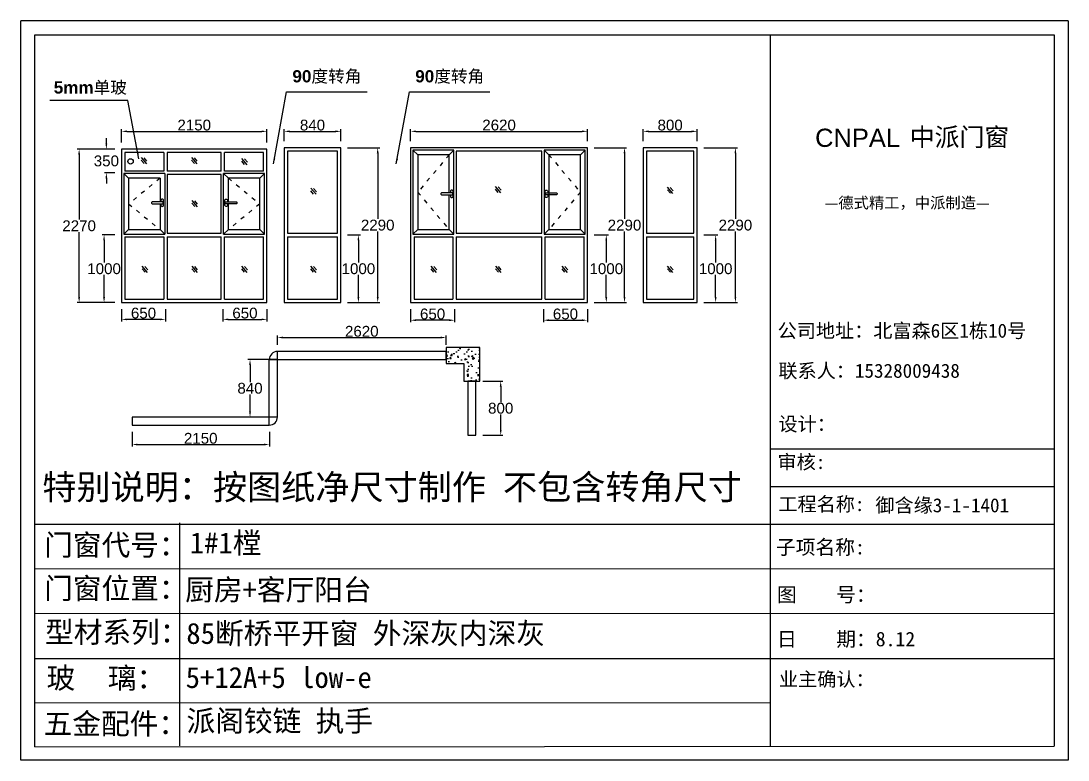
# Model space of a CAD drawing. Header units: inches. Extents: x -138455 to 599497, y -747149 to 13167.
# Drawn here: x 451941 to 467427, y -295300 to -284364 of the extents above; entities that cross this region are included whole.
import ezdxf

# ---------------------------------------------------------------- set-up
doc = ezdxf.new("R2010")
doc.units = ezdxf.units.IN
doc.header["$MEASUREMENT"] = 0
doc.header["$PDMODE"] = 35
doc.header["$PDSIZE"] = -3
doc.linetypes.add('ACAD_ISO03W100', pattern=[30, 12, -18])
doc.layers.add('0 @ 1', color=7, linetype='Continuous')
doc.styles.add('Annotative', font='arialbd.ttf')
doc.styles.add('MtXpl_', font='')
doc.styles.get("Standard").update_dxf_attribs({"font": 'arial.ttf'})
doc.styles.get('MtXpl_').set_extended_font_data('SimSun')
doc.dimstyles.get("Standard").update_dxf_attribs({"dimtxt": 80, "dimasz": 70, "dimexe": 40, "dimexo": 80, "dimgap": 0, "dimtad": 1, "dimtih": 1, "dimtoh": 1, "dimdec": 0, "dimzin": 0, "dimdsep": 46, "dimtxsty": 'Standard', "dimcen": 0.09, "dimadec": 0, "dimazin": 0, "dimtfac": 1, "dimtdec": 0, "dimtofl": 0, "dimtmove": 0, "dimatfit": 3, "dimfxl": 0, "dimtolj": 1, "dimtzin": 0, "dimarcsym": 0})

# ---------------------------------------------------------------- blocks, each defined once
blk = doc.blocks.new('*D1131')
at = {"color": 0, "lineweight": -2, "transparency": 16777216}
for p, q in [((453205, -286181), (453205, -286101)), ((453329, -286261), (453175, -286261)), ((453329, -286611), (453175, -286611)), ((453205, -286691), (453205, -286771))]:
    blk.add_line(p, q, dxfattribs=at)
at = {"color": 0, "transparency": 16777216}
for points in [[(453191, -286181), (453218, -286181), (453205, -286261)], [(453191, -286691), (453218, -286691), (453205, -286611)]]:
    blk.add_solid(points, dxfattribs=at)
at = {"layer": 'Defpoints', "color": 0, "transparency": 16777216}
for p in [(453205, -286261), (453429, -286261), (453429, -286611)]:
    blk.add_point(p, dxfattribs=at)
at = {"color": 0, "transparency": 16777216, "insert": (453205, -286436), "char_height": 160, "attachment_point": 5}
blk.add_mtext('\\A1;350', dxfattribs=at)
blk = doc.blocks.new('*D1132')
at = {"color": 0, "lineweight": -2, "transparency": 16777216}
for p, q in [((453329, -287531), (453141, -287531)), ((453171, -287611), (453171, -287939)), ((453171, -288451), (453171, -288123)), ((453329, -288531), (453141, -288531))]:
    blk.add_line(p, q, dxfattribs=at)
at = {"color": 0, "transparency": 16777216}
for points in [[(453157, -287611), (453184, -287611), (453171, -287531)], [(453157, -288451), (453184, -288451), (453171, -288531)]]:
    blk.add_solid(points, dxfattribs=at)
at = {"layer": 'Defpoints', "color": 0, "transparency": 16777216}
for p in [(453429, -287531), (453171, -288531), (453429, -288531)]:
    blk.add_point(p, dxfattribs=at)
at = {"color": 0, "transparency": 16777216, "insert": (453171, -288031), "char_height": 160, "attachment_point": 5}
blk.add_mtext('\\A1;1000', dxfattribs=at)
blk = doc.blocks.new('123as')
at = {"color": 0}
for p, q in [((90189, 51387), (90252, 51462)), ((90194, 51330), (90312, 51470)), ((90251, 51335), (90314, 51410))]:
    blk.add_line(p, q, dxfattribs=at)
blk = doc.blocks.new('dzcs')
blk.add_lwpolyline([(142182, -3328), (142182, -3342, 0.414214), (142196, -3355), (142196, -3355, 0.414214), (142209, -3342), (142209, -3294, 0.414214), (142196, -3280), (142196, -3280, 0.414214), (142182, -3294), (142182, -3308)], format="xyb")
blk.add_lwpolyline([(142096, -3328), (142196, -3328, 0.414214), (142206, -3318), (142206, -3318, 0.414214), (142196, -3308), (142096, -3308, 0.414214), (142086, -3318), (142086, -3318, 0.414214)], format="xyb", close=True)
blk = doc.blocks.new('*D1133')
at = {"color": 0, "lineweight": -2, "transparency": 16777216}
for p, q in [((456773, -286241), (457247, -286241)), ((457217, -286321), (457217, -287294)), ((457217, -288451), (457217, -287478)), ((456773, -288531), (457247, -288531))]:
    blk.add_line(p, q, dxfattribs=at)
at = {"color": 0, "transparency": 16777216}
for points in [[(457204, -286321), (457231, -286321), (457217, -286241)], [(457204, -288451), (457231, -288451), (457217, -288531)]]:
    blk.add_solid(points, dxfattribs=at)
at = {"layer": 'Defpoints', "color": 0, "transparency": 16777216}
for p in [(456673, -286241), (456673, -288531), (457217, -288531)]:
    blk.add_point(p, dxfattribs=at)
at = {"color": 0, "transparency": 16777216, "insert": (457217, -287386), "char_height": 160, "attachment_point": 5}
blk.add_mtext('\\A1;2290', dxfattribs=at)
blk = doc.blocks.new('*D1134')
at = {"color": 0, "lineweight": -2, "transparency": 16777216}
for p, q in [((455833, -286141), (455833, -285968)), ((455913, -285998), (456593, -285998)), ((456673, -286141), (456673, -285968))]:
    blk.add_line(p, q, dxfattribs=at)
at = {"color": 0, "transparency": 16777216}
for points in [[(455913, -285985), (455913, -286011), (455833, -285998)], [(456593, -285985), (456593, -286011), (456673, -285998)]]:
    blk.add_solid(points, dxfattribs=at)
at = {"layer": 'Defpoints', "color": 0, "transparency": 16777216}
for p in [(456673, -285998), (455833, -286241), (456673, -286241)]:
    blk.add_point(p, dxfattribs=at)
at = {"color": 0, "transparency": 16777216, "insert": (456253, -285906), "char_height": 160, "attachment_point": 5}
blk.add_mtext('\\A1;840', dxfattribs=at)
blk = doc.blocks.new('*D1135')
at = {"color": 0, "lineweight": -2, "transparency": 16777216}
for p, q in [((456773, -287531), (456962, -287531)), ((456932, -287611), (456932, -287939)), ((456932, -288451), (456932, -288123)), ((456773, -288531), (456962, -288531))]:
    blk.add_line(p, q, dxfattribs=at)
at = {"color": 0, "transparency": 16777216}
for points in [[(456918, -287611), (456945, -287611), (456932, -287531)], [(456918, -288451), (456945, -288451), (456932, -288531)]]:
    blk.add_solid(points, dxfattribs=at)
at = {"layer": 'Defpoints', "color": 0, "transparency": 16777216}
for p in [(456673, -287531), (456673, -288531), (456932, -288531)]:
    blk.add_point(p, dxfattribs=at)
at = {"color": 0, "transparency": 16777216, "insert": (456932, -288031), "char_height": 160, "attachment_point": 5}
blk.add_mtext('\\A1;1000', dxfattribs=at)
blk = doc.blocks.new('*D1136')
at = {"color": 0, "lineweight": -2, "transparency": 16777216}
for p, q in [((459669, -288631), (459669, -288822)), ((460319, -288631), (460319, -288822)), ((459749, -288792), (460239, -288792))]:
    blk.add_line(p, q, dxfattribs=at)
at = {"color": 0, "transparency": 16777216}
for points in [[(459749, -288779), (459749, -288806), (459669, -288792)], [(460239, -288779), (460239, -288806), (460319, -288792)]]:
    blk.add_solid(points, dxfattribs=at)
at = {"layer": 'Defpoints', "color": 0, "transparency": 16777216}
for p in [(459669, -288531), (460319, -288531), (460319, -288792)]:
    blk.add_point(p, dxfattribs=at)
at = {"color": 0, "transparency": 16777216, "insert": (459994, -288701), "char_height": 160, "attachment_point": 5}
blk.add_mtext('\\A1;650', dxfattribs=at)
blk = doc.blocks.new('*D1137')
at = {"color": 0, "lineweight": -2, "transparency": 16777216}
for p, q in [((454929, -288631), (454929, -288810)), ((455579, -288631), (455579, -288810)), ((455009, -288780), (455499, -288780))]:
    blk.add_line(p, q, dxfattribs=at)
at = {"color": 0, "transparency": 16777216}
for points in [[(455009, -288767), (455009, -288793), (454929, -288780)], [(455499, -288767), (455499, -288793), (455579, -288780)]]:
    blk.add_solid(points, dxfattribs=at)
at = {"layer": 'Defpoints', "color": 0, "transparency": 16777216}
for p in [(454929, -288531), (455579, -288531), (455579, -288780)]:
    blk.add_point(p, dxfattribs=at)
at = {"color": 0, "transparency": 16777216, "insert": (455254, -288688), "char_height": 160, "attachment_point": 5}
blk.add_mtext('\\A1;650', dxfattribs=at)
blk = doc.blocks.new('*D1138')
at = {"color": 0, "lineweight": -2, "transparency": 16777216}
for p, q in [((453429, -288631), (453429, -288810)), ((454079, -288631), (454079, -288810)), ((453999, -288780), (453509, -288780))]:
    blk.add_line(p, q, dxfattribs=at)
at = {"color": 0, "transparency": 16777216}
for points in [[(453509, -288767), (453509, -288793), (453429, -288780)], [(453999, -288767), (453999, -288793), (454079, -288780)]]:
    blk.add_solid(points, dxfattribs=at)
at = {"layer": 'Defpoints', "color": 0, "transparency": 16777216}
for p in [(453429, -288531), (454079, -288531), (453429, -288780)]:
    blk.add_point(p, dxfattribs=at)
at = {"color": 0, "transparency": 16777216, "insert": (453754, -288688), "char_height": 160, "attachment_point": 5}
blk.add_mtext('\\A1;650', dxfattribs=at)
blk = doc.blocks.new('*D1139')
at = {"color": 0, "lineweight": -2, "transparency": 16777216}
for p, q in [((457704, -288631), (457704, -288822)), ((458354, -288631), (458354, -288822)), ((458274, -288792), (457784, -288792))]:
    blk.add_line(p, q, dxfattribs=at)
at = {"color": 0, "transparency": 16777216}
for points in [[(457784, -288779), (457784, -288806), (457704, -288792)], [(458274, -288779), (458274, -288806), (458354, -288792)]]:
    blk.add_solid(points, dxfattribs=at)
at = {"layer": 'Defpoints', "color": 0, "transparency": 16777216}
for p in [(457704, -288531), (458354, -288531), (457704, -288792)]:
    blk.add_point(p, dxfattribs=at)
at = {"color": 0, "transparency": 16777216, "insert": (458029, -288701), "char_height": 160, "attachment_point": 5}
blk.add_mtext('\\A1;650', dxfattribs=at)
blk = doc.blocks.new('*D1140')
at = {"color": 0, "lineweight": -2, "transparency": 16777216}
for p, q in [((457704, -286141), (457704, -285968)), ((457784, -285998), (460239, -285998)), ((460319, -286141), (460319, -285968))]:
    blk.add_line(p, q, dxfattribs=at)
at = {"color": 0, "transparency": 16777216}
for points in [[(457784, -285985), (457784, -286011), (457704, -285998)], [(460239, -285985), (460239, -286011), (460319, -285998)]]:
    blk.add_solid(points, dxfattribs=at)
at = {"layer": 'Defpoints', "color": 0, "transparency": 16777216}
for p in [(460319, -285998), (457704, -286241), (460319, -286241)]:
    blk.add_point(p, dxfattribs=at)
at = {"color": 0, "transparency": 16777216, "insert": (459012, -285906), "char_height": 160, "attachment_point": 5}
blk.add_mtext('\\A1;2620', dxfattribs=at)
blk = doc.blocks.new('*D1141')
at = {"color": 0, "lineweight": -2, "transparency": 16777216}
for p, q in [((460419, -286241), (460897, -286241)), ((460867, -286321), (460867, -287294)), ((460867, -288451), (460867, -287478)), ((460419, -288531), (460897, -288531))]:
    blk.add_line(p, q, dxfattribs=at)
at = {"color": 0, "transparency": 16777216}
for points in [[(460854, -286321), (460881, -286321), (460867, -286241)], [(460854, -288451), (460881, -288451), (460867, -288531)]]:
    blk.add_solid(points, dxfattribs=at)
at = {"layer": 'Defpoints', "color": 0, "transparency": 16777216}
for p in [(460319, -286241), (460319, -288531), (460867, -288531)]:
    blk.add_point(p, dxfattribs=at)
at = {"color": 0, "transparency": 16777216, "insert": (460867, -287386), "char_height": 160, "attachment_point": 5}
blk.add_mtext('\\A1;2290', dxfattribs=at)
blk = doc.blocks.new('*D1142')
at = {"color": 0, "lineweight": -2, "transparency": 16777216}
for p, q in [((462042, -286241), (462537, -286241)), ((462507, -286321), (462507, -287294)), ((462507, -288451), (462507, -287478)), ((462042, -288531), (462537, -288531))]:
    blk.add_line(p, q, dxfattribs=at)
at = {"color": 0, "transparency": 16777216}
for points in [[(462494, -286321), (462520, -286321), (462507, -286241)], [(462494, -288451), (462520, -288451), (462507, -288531)]]:
    blk.add_solid(points, dxfattribs=at)
at = {"layer": 'Defpoints', "color": 0, "transparency": 16777216}
for p in [(461942, -286241), (461942, -288531), (462507, -288531)]:
    blk.add_point(p, dxfattribs=at)
at = {"color": 0, "transparency": 16777216, "insert": (462507, -287386), "char_height": 160, "attachment_point": 5}
blk.add_mtext('\\A1;2290', dxfattribs=at)
blk = doc.blocks.new('*D1143')
at = {"color": 0, "lineweight": -2, "transparency": 16777216}
for p, q in [((461142, -286141), (461142, -285968)), ((461222, -285998), (461862, -285998)), ((461942, -286141), (461942, -285968))]:
    blk.add_line(p, q, dxfattribs=at)
at = {"color": 0, "transparency": 16777216}
for points in [[(461222, -285985), (461222, -286011), (461142, -285998)], [(461862, -285985), (461862, -286011), (461942, -285998)]]:
    blk.add_solid(points, dxfattribs=at)
at = {"layer": 'Defpoints', "color": 0, "transparency": 16777216}
for p in [(461942, -285998), (461142, -286241), (461942, -286241)]:
    blk.add_point(p, dxfattribs=at)
at = {"color": 0, "transparency": 16777216, "insert": (461542, -285906), "char_height": 160, "attachment_point": 5}
blk.add_mtext('\\A1;800', dxfattribs=at)
blk = doc.blocks.new('*D1144')
at = {"color": 0, "lineweight": -2, "transparency": 16777216}
for p, q in [((453429, -286161), (453429, -285968)), ((453509, -285998), (455499, -285998)), ((455579, -286161), (455579, -285968))]:
    blk.add_line(p, q, dxfattribs=at)
at = {"color": 0, "transparency": 16777216}
for points in [[(453509, -285985), (453509, -286011), (453429, -285998)], [(455499, -285985), (455499, -286011), (455579, -285998)]]:
    blk.add_solid(points, dxfattribs=at)
at = {"layer": 'Defpoints', "color": 0, "transparency": 16777216}
for p in [(455579, -285998), (453429, -286261), (455579, -286261)]:
    blk.add_point(p, dxfattribs=at)
at = {"color": 0, "transparency": 16777216, "insert": (454504, -285906), "char_height": 160, "attachment_point": 5}
blk.add_mtext('\\A1;2150', dxfattribs=at)
blk = doc.blocks.new('*D1145')
at = {"color": 0, "lineweight": -2, "transparency": 16777216}
for p, q in [((455635, -289375), (455299, -289375)), ((455329, -289455), (455329, -289708)), ((455329, -290145), (455329, -289891)), ((455515, -290225), (455299, -290225))]:
    blk.add_line(p, q, dxfattribs=at)
at = {"color": 0, "transparency": 16777216}
for points in [[(455316, -289455), (455343, -289455), (455329, -289375)], [(455316, -290145), (455343, -290145), (455329, -290225)]]:
    blk.add_solid(points, dxfattribs=at)
at = {"layer": 'Defpoints', "color": 0, "transparency": 16777216}
for p in [(455735, -289375), (455329, -290225), (455615, -290225)]:
    blk.add_point(p, dxfattribs=at)
at = {"color": 0, "transparency": 16777216, "insert": (455329, -289800), "char_height": 160, "attachment_point": 5}
blk.add_mtext('\\A1;840', dxfattribs=at)
blk = doc.blocks.new('*D1146')
at = {"color": 0, "lineweight": -2, "transparency": 16777216}
for p, q in [((453585, -290445), (453585, -290661)), ((455615, -290445), (455615, -290661)), ((453665, -290631), (455535, -290631))]:
    blk.add_line(p, q, dxfattribs=at)
at = {"color": 0, "transparency": 16777216}
for points in [[(453665, -290618), (453665, -290645), (453585, -290631)], [(455535, -290618), (455535, -290645), (455615, -290631)]]:
    blk.add_solid(points, dxfattribs=at)
at = {"layer": 'Defpoints', "color": 0, "transparency": 16777216}
for p in [(453585, -290345), (455615, -290345), (455615, -290631)]:
    blk.add_point(p, dxfattribs=at)
at = {"color": 0, "transparency": 16777216, "insert": (454600, -290540), "char_height": 160, "attachment_point": 5}
blk.add_mtext('\\A1;2150', dxfattribs=at)
blk = doc.blocks.new('*D1147')
at = {"color": 0, "lineweight": -2, "transparency": 16777216}
for p, q in [((455735, -289155), (455735, -289018)), ((455815, -289048), (458150, -289048)), ((458230, -289155), (458230, -289018))]:
    blk.add_line(p, q, dxfattribs=at)
at = {"color": 0, "transparency": 16777216}
for points in [[(455815, -289035), (455815, -289062), (455735, -289048)], [(458150, -289035), (458150, -289062), (458230, -289048)]]:
    blk.add_solid(points, dxfattribs=at)
at = {"layer": 'Defpoints', "color": 0, "transparency": 16777216}
for p in [(458230, -289048), (455735, -289255), (458230, -289255)]:
    blk.add_point(p, dxfattribs=at)
at = {"color": 0, "transparency": 16777216, "insert": (456982, -288957), "char_height": 160, "attachment_point": 5}
blk.add_mtext('\\A1;2620', dxfattribs=at)
blk = doc.blocks.new('*D1148')
at = {"color": 0, "lineweight": -2, "transparency": 16777216}
for p, q in [((458770, -289695), (459066, -289695)), ((459036, -289775), (459036, -290003)), ((459036, -290415), (459036, -290186)), ((458770, -290495), (459066, -290495))]:
    blk.add_line(p, q, dxfattribs=at)
at = {"color": 0, "transparency": 16777216}
for points in [[(459023, -289775), (459050, -289775), (459036, -289695)], [(459023, -290415), (459050, -290415), (459036, -290495)]]:
    blk.add_solid(points, dxfattribs=at)
at = {"layer": 'Defpoints', "color": 0, "transparency": 16777216}
for p in [(458670, -289695), (458670, -290495), (459036, -290495)]:
    blk.add_point(p, dxfattribs=at)
at = {"color": 0, "transparency": 16777216, "insert": (459036, -290095), "char_height": 160, "attachment_point": 5}
blk.add_mtext('\\A1;800', dxfattribs=at)
blk = doc.blocks.new('*D1149')
at = {"color": 0, "lineweight": -2, "transparency": 16777216}
for p, q in [((453329, -286261), (452772, -286261)), ((452802, -286341), (452802, -287304)), ((452802, -288451), (452802, -287488)), ((453329, -288531), (452772, -288531))]:
    blk.add_line(p, q, dxfattribs=at)
at = {"color": 0, "transparency": 16777216}
for points in [[(452788, -286341), (452815, -286341), (452802, -286261)], [(452788, -288451), (452815, -288451), (452802, -288531)]]:
    blk.add_solid(points, dxfattribs=at)
at = {"layer": 'Defpoints', "color": 0, "transparency": 16777216}
for p in [(453429, -286261), (452802, -288531), (453429, -288531)]:
    blk.add_point(p, dxfattribs=at)
at = {"color": 0, "transparency": 16777216, "insert": (452802, -287396), "char_height": 160, "attachment_point": 5}
blk.add_mtext('\\A1;2270', dxfattribs=at)
blk = doc.blocks.new('*D1150')
at = {"color": 0, "lineweight": -2, "transparency": 16777216}
for p, q in [((460419, -287531), (460628, -287531)), ((460598, -287611), (460598, -287939)), ((460598, -288451), (460598, -288123)), ((460419, -288531), (460628, -288531))]:
    blk.add_line(p, q, dxfattribs=at)
at = {"color": 0, "transparency": 16777216}
for points in [[(460584, -287611), (460611, -287611), (460598, -287531)], [(460584, -288451), (460611, -288451), (460598, -288531)]]:
    blk.add_solid(points, dxfattribs=at)
at = {"layer": 'Defpoints', "color": 0, "transparency": 16777216}
for p in [(460319, -287531), (460319, -288531), (460598, -288531)]:
    blk.add_point(p, dxfattribs=at)
at = {"color": 0, "transparency": 16777216, "insert": (460598, -288031), "char_height": 160, "attachment_point": 5}
blk.add_mtext('\\A1;1000', dxfattribs=at)
blk = doc.blocks.new('*D1151')
at = {"color": 0, "lineweight": -2, "transparency": 16777216}
for p, q in [((462042, -287531), (462245, -287531)), ((462215, -287611), (462215, -287939)), ((462215, -288451), (462215, -288123)), ((462042, -288531), (462245, -288531))]:
    blk.add_line(p, q, dxfattribs=at)
at = {"color": 0, "transparency": 16777216}
for points in [[(462202, -287611), (462228, -287611), (462215, -287531)], [(462202, -288451), (462228, -288451), (462215, -288531)]]:
    blk.add_solid(points, dxfattribs=at)
at = {"layer": 'Defpoints', "color": 0, "transparency": 16777216}
for p in [(461942, -287531), (461942, -288531), (462215, -288531)]:
    blk.add_point(p, dxfattribs=at)
at = {"color": 0, "transparency": 16777216, "insert": (462215, -288031), "char_height": 160, "attachment_point": 5}
blk.add_mtext('\\A1;1000', dxfattribs=at)

msp = doc.modelspace()

# ---------------------------------------------------------------- hatches: boundary and pattern name
h = msp.add_hatch()
h.set_pattern_fill('AR-CONC', color=256, scale=30)
h.set_pattern_definition([(50, (-2034, 240), (215.178055, -18.82564), [22.5, -247.5]), (355, (-2034, 240), (-41.6254, 225.65764), [18, -198]), (100.451444, (-2016.07, 238.43), (173.552654, 206.832), [19.12206, -210.34263]), (46.1842, (-2034, 300), (320.1724, -49.65578), [33.75, -371.25]), (96.635635, (-2007.32, 295.86), (280.39858, 292.23558), [28.6831, -315.51413]), (351.184164, (-2034, 300), (280.39858, 292.23558), [27, -297]), (21, (-2004, 285), (179.072116, -120.78567), [22.5, -247.5]), (326, (-2004, 285), (72.9946, 217.54501), [18, -198]), (71.451445, (-1989.08, 274.93), (252.06671, 96.759346), [19.12206, -210.34263]), (37.5, (-2034, 240), (3.647957, 99.868156), [0, -195.6, 0, -201, 0, -198.75]), (7.5, (-2034, 240), (78.920861, 118.323514), [0, -114.6, 0, -191.1, 0, -75.75]), (327.5, (-2100.9, 240), (160.146731, -6.766462), [0, -75, 0, -234, 0, -310.5]), (317.5, (-2130.9, 240), (174.95585, 30.031495), [0, -97.5, 0, -155.4, 0, -220.5])])
h.paths.add_polyline_path([(458489.5, -289434.5), (458489.5, -289694.5), (458729.5, -289694.5), (458729.5, -289194.5), (458489.5, -289194.5), (458229.5, -289194.5), (458229.5, -289434.5)])

# ---------------------------------------------------------------- linework, layer by layer
for p, q in [((467426.6, -284364.3), (451941.4, -284364.3)), ((451941.4, -295299.7), (451941.4, -284364.3)), ((467426.6, -284364.3), (467426.6, -295299.7)), ((452148.8, -284571.1), (467219.9, -284571.1)), ((452148.8, -295104), (452148.8, -284571.1)), ((463023.7, -284571.1), (463023.7, -295093.1)), ((467219.9, -284571.1), (467219.9, -295092.4)), ((455578.8, -286261.1), (453428.8, -286261.1)), ((453428.8, -286261.1), (453428.8, -288531.1)), ((454053.8, -286311.1), (454053.8, -286586.1)), ((454103.8, -286311.1), (454103.8, -286586.1)), ((454903.8, -286586.1), (454903.8, -286311.1)), ((454953.8, -286586.1), (454953.8, -286311.1)), ((455578.8, -288531.1), (455578.8, -286261.1)), ((456672.5, -286241.1), (455832.5, -286241.1)), ((455832.5, -286241.1), (455832.5, -288531.1)), ((456672.5, -288531.1), (456672.5, -286241.1)), ((460319.2, -286241.1), (457704.2, -286241.1)), ((457704.2, -286241.1), (457704.2, -288531.1)), ((457809.2, -286346.1), (457739.2, -286276.1)), ((458274.2, -286346.1), (458344.2, -286276.1)), ((458379.2, -286291.1), (458379.2, -287506.1)), ((459644.2, -287506.1), (459644.2, -286291.1)), ((459749.2, -286346.1), (459679.2, -286276.1)), ((460214.2, -286346.1), (460284.2, -286276.1)), ((460319.2, -288531.1), (460319.2, -286241.1)), ((461942.4, -286241.1), (461142.4, -286241.1)), ((461142.4, -286241.1), (461142.4, -288531.1)), ((461942.4, -288531.1), (461942.4, -286241.1)), ((453463.8, -286621.1), (453463.8, -287521.1)), ((454068.8, -286621.1), (453463.8, -286621.1)), ((453533.8, -286691.1), (453463.8, -286621.1)), ((454053.8, -286586.1), (453478.8, -286586.1)), ((454068.8, -286621.1), (454068.8, -287521.1)), ((454903.8, -286586.1), (454103.8, -286586.1)), ((455543.8, -286621.1), (454938.8, -286621.1)), ((454938.8, -287521.1), (454938.8, -286621.1)), ((455008.8, -286691.1), (454938.8, -286621.1)), ((455528.8, -286586.1), (454953.8, -286586.1)), ((455473.8, -286691.1), (455543.8, -286621.1)), ((455543.8, -287521.1), (455543.8, -286621.1)), ((453998.8, -286691.1), (453533.8, -286691.1)), ((453533.8, -286691.1), (453533.8, -287451.1)), ((453998.8, -286691.1), (453998.8, -287039.6)), ((454103.8, -286636.1), (454103.8, -287506.1)), ((454903.8, -286636.1), (454103.8, -286636.1)), ((454903.8, -287506.1), (454903.8, -286636.1)), ((455473.8, -286691.1), (455008.8, -286691.1)), ((455008.8, -287039.6), (455008.8, -286691.1)), ((455473.8, -287451.1), (455473.8, -286691.1)), ((453998.8, -287068.8), (453998.8, -287451.1)), ((455008.8, -287451.1), (455008.8, -287068.8)), ((453533.8, -287451.1), (453463.8, -287521.1)), ((453463.8, -287521.1), (454068.8, -287521.1)), ((453478.8, -287556.1), (453478.8, -288481.1)), ((453478.8, -287556.1), (454053.8, -287556.1)), ((453533.8, -287451.1), (453998.8, -287451.1)), ((453998.8, -287451.1), (454068.8, -287521.1)), ((454053.8, -287556.1), (454053.8, -288481.1)), ((454103.8, -287506.1), (454903.8, -287506.1)), ((454103.8, -287556.1), (454103.8, -288481.1)), ((454103.8, -287556.1), (454903.8, -287556.1)), ((454903.8, -288481.1), (454903.8, -287556.1)), ((455008.8, -287451.1), (454938.8, -287521.1)), ((454938.8, -287521.1), (455543.8, -287521.1)), ((454953.8, -288481.1), (454953.8, -287556.1)), ((454953.8, -287556.1), (455528.8, -287556.1)), ((455008.8, -287451.1), (455473.8, -287451.1)), ((455473.8, -287451.1), (455543.8, -287521.1)), ((455528.8, -288481.1), (455528.8, -287556.1)), ((455882.5, -287506.1), (456622.5, -287506.1)), ((455882.5, -287556.1), (456622.5, -287556.1)), ((457809.2, -287451.1), (457739.2, -287521.1)), ((457754.2, -287556.1), (458329.2, -287556.1)), ((458274.2, -287451.1), (458344.2, -287521.1)), ((458329.2, -287556.1), (458329.2, -288481.1)), ((458379.2, -287506.1), (459644.2, -287506.1)), ((458379.2, -287556.1), (458379.2, -288481.1)), ((458379.2, -287556.1), (459644.2, -287556.1)), ((459644.2, -288481.1), (459644.2, -287556.1)), ((459749.2, -287451.1), (459679.2, -287521.1)), ((459694.2, -288481.1), (459694.2, -287556.1)), ((459694.2, -287556.1), (460269.2, -287556.1)), ((460214.2, -287451.1), (460284.2, -287521.1)), ((461192.4, -287506.1), (461892.4, -287506.1)), ((461192.4, -287556.1), (461892.4, -287556.1)), ((453478.8, -288481.1), (454053.8, -288481.1)), ((454103.8, -288481.1), (454903.8, -288481.1)), ((454953.8, -288481.1), (455528.8, -288481.1)), ((453428.8, -288531.1), (455578.8, -288531.1)), ((455832.5, -288531.1), (456672.5, -288531.1)), ((457704.2, -288531.1), (460319.2, -288531.1)), ((461142.4, -288531.1), (461942.4, -288531.1)), ((455734.5, -290224.5), (455734.5, -289254.5)), ((455734.5, -289374.5), (455614.5, -289374.5)), ((455614.5, -290344.5), (455614.5, -289374.5)), ((455734.5, -290224.5), (453584.5, -290224.5)), ((453584.5, -290224.5), (453584.5, -290344.5)), ((453584.5, -290344.5), (455614.5, -290344.5)), ((463023.7, -290696.3), (467219.9, -290696.3)), ((463023.7, -291251.9), (467219.9, -291251.9)), ((452146.7, -291807.5), (467219.9, -291807.5)), ((454284.2, -291791.3), (454285.2, -295089.2)), ((452147.1, -292469.6), (467219.9, -292465.1)), ((452147.5, -293131.9), (467219.9, -293127.3)), ((452147.9, -293794.6), (467219.9, -293794.6)), ((452148.4, -294451.9), (463023.7, -294445.9)), ((452148.8, -295104), (467219.9, -295092.4)), ((467426.6, -295299.7), (451941.4, -295299.7))]:
    msp.add_line(p, q)
for points in [[(454053.8, -286311.1), (453478.8, -286311.1), (453478.8, -286586.1)], [(454903.8, -286311.1), (454103.8, -286311.1)], [(455528.8, -286586.1), (455528.8, -286311.1), (454953.8, -286311.1)], [(456622.5, -287506.1), (456622.5, -286291.1), (455882.5, -286291.1), (455882.5, -287506.1)], [(459644.2, -286291.1), (458379.2, -286291.1)], [(459679.2, -287521.1), (460284.2, -287521.1), (460284.2, -286276.1), (459679.2, -286276.1), (459679.2, -287521.1)], [(461892.4, -287506.1), (461892.4, -286291.1), (461192.4, -286291.1), (461192.4, -287506.1)], [(458274.2, -286907.6), (458274.2, -286346.1), (457809.2, -286346.1), (457809.2, -287451.1), (458274.2, -287451.1), (458274.2, -286936.8)], [(455882.5, -287556.1), (455882.5, -288481.1), (456622.5, -288481.1), (456622.5, -287556.1)], [(457754.2, -287556.1), (457754.2, -288481.1), (458329.2, -288481.1)], [(459694.2, -288481.1), (460269.2, -288481.1), (460269.2, -287556.1)], [(461192.4, -287556.1), (461192.4, -288481.1), (461892.4, -288481.1), (461892.4, -287556.1)], [(458379.2, -288481.1), (459644.2, -288481.1)], [(458729.5, -289434.5), (458729.5, -289194.5), (458229.5, -289194.5), (458229.5, -289434.5), (458489.5, -289434.5)], [(458489.5, -289434.5), (458489.5, -289694.5), (458729.5, -289694.5), (458729.5, -289194.5), (458489.5, -289194.5)]]:
    msp.add_lwpolyline(points)
for points in [[(457739.2, -287521.1), (458344.2, -287521.1), (458344.2, -286276.1), (457739.2, -286276.1)], [(459749.2, -287451.1), (460214.2, -287451.1), (460214.2, -286346.1), (459749.2, -286346.1)], [(458549.5, -290494.5), (458669.5, -290494.5), (458669.5, -289694.5), (458549.5, -289694.5)]]:
    msp.add_lwpolyline(points, close=True)
at = {"linetype": 'ACAD_ISO03W100', "ltscale": 5}
for points in [[(458274.2, -286346.1), (457809.2, -286898.6), (458274.2, -287451.1)], [(459749.2, -286346.1), (460214.2, -286898.6), (459749.2, -287451.1)], [(453998.8, -286691.1), (453533.8, -287071.1), (453998.8, -287451.1)], [(455008.8, -286691.1), (455473.8, -287071.1), (455008.8, -287451.1)]]:
    msp.add_lwpolyline(points, dxfattribs=at)
msp.add_lwpolyline([(455614.5, -289374.5), (458229.5, -289374.5), (458229.5, -289254.5), (455734.5, -289254.5, 0.4142136), (455614.5, -289374.5)], format="xyb", close=True)
msp.add_circle((453562, -286442.5), 40)
msp.add_arc((455614.5, -290224.5), 120, 270, 0)

# ---------------------------------------------------------------- block references
for name, p, xscale, yscale, zscale in [('123as', (514091.7, -320788), -0.6684526412304121, 0.6684526412304121, 0.6684526412304121), ('123as', (514835.8, -320788), -0.6684526412304121, 0.6684526412304121, 0.6684526412304121), ('123as', (515578.4, -320804.4), -0.6684526412304121, 0.6684526412304121, 0.6684526412304121), ('123as', (516596.9, -321241.4), -0.6684526412304121, 0.6684526412304121, 0.6684526412304121), ('dzcs', (250895.1, -282082.6), 1.458674084359069, 1.458674084359069, 1.458674084359069), ('123as', (519328.3, -321218.8), -0.6684526412304121, 0.6684526412304121, 0.6684526412304121), ('dzcs', (667128.4, -282082.6), -1.458674084359069, 1.458674084359069, 1.458674084359069), ('123as', (521873.7, -321228.3), -0.6684526412304121, 0.6684526412304121, 0.6684526412304121), ('dzcs', (246614.1, -282214.7), 1.458674084359069, 1.458674084359069, 1.458674084359069), ('123as', (514841.5, -321426.5), -0.6684526412304121, 0.6684526412304121, 0.6684526412304121), ('dzcs', (662393.5, -282214.7), -1.458674084359069, 1.458674084359069, 1.458674084359069), ('123as', (514104.6, -322396.6), -0.6684526412304121, 0.6684526412304121, 0.6684526412304121), ('123as', (514841.5, -322396.6), -0.6684526412304121, 0.6684526412304121, 0.6684526412304121), ('123as', (515578.4, -322396.6), -0.6684526412304121, 0.6684526412304121, 0.6684526412304121), ('123as', (516596.9, -322396.6), -0.6684526412304121, 0.6684526412304121, 0.6684526412304121), ('123as', (518378.3, -322396.6), -0.6684526412304121, 0.6684526412304121, 0.6684526412304121), ('123as', (519332, -322396.6), -0.6684526412304121, 0.6684526412304121, 0.6684526412304121), ('123as', (520314, -322396.6), -0.6684526412304121, 0.6684526412304121, 0.6684526412304121), ('123as', (521873.7, -322396.6), -0.6684526412304121, 0.6684526412304121, 0.6684526412304121)]:
    msp.add_blockref(name, p, dxfattribs=dict(xscale=xscale, yscale=yscale, zscale=zscale))

# ---------------------------------------------------------------- texts
msp.add_text('CNPAL', height=269.64).set_placement((463685.9, -286228.3))
at = {"style": 'MtXpl_'}
for s, height, p in [('中派门窗', 269.64, (465085.9, -286217.2)), ('—德式精工，中派制造—', 165.935, (463826.9, -287137.3)), ('公司地址：北富森6区1栋10号', 207.419, (463131.6, -289050.7)), ('联系人：15328009438', 207.419, (463142.9, -289643.7)), ('设计：', 207.42, (463143.2, -290430.8)), ('审核:', 207.42, (463130, -290993.2)), ('工程名称:', 207.42, (463142.3, -291616.1)), ('御含缘3-1-1401', 207.419, (464577.3, -291633.9)), ('子项名称:', 214.34, (463106.3, -292257)), ('图    号：', 214.34, (463121.7, -292959.9)), ('日    期：8.12', 214.336, (463122.4, -293616.5)), ('业主确认：', 207.42, (463151.2, -294207.8))]:
    msp.add_text(s, height=height, dxfattribs=at).set_placement(p)
at = {"layer": '0 @ 1', "style": 'Annotative'}
for s, p in [('门窗代号：', (452284.8, -292273.5)), ('门窗位置：', (452284.8, -292914.5)), ('型材系列：', (452297.9, -293562)), ('玻    璃：', (452319.6, -294240.9)), ('五金配件：', (452277.1, -294917.4))]:
    msp.add_text(s, height=311.13, dxfattribs=at).set_placement(p)
at = {"layer": '0 @ 1', "attachment_point": 1, "style": 'Annotative'}
for s, width, insert, char_height in [('90{\\fSimSun|b1|i0|c134|p2;度转角}', 1237.966, (455956.1, -285092.8), 180.693), ('90{\\fSimSun|b1|i0|c134|p2;度转角}', 1237.966, (457772.4, -285092.8), 180.693), ('5mm{\\fSimSun|b1|i0|c134|p2;单玻}', 1237.966, (452426.7, -285258.2), 180.693), ('{\\fSimSun|b1|i0|c134|p2;特别说明：按图纸净尺寸制作 不包含转角尺寸}', 15294.536, (452257.6, -291075.1), 370), ('{\\fSimSun|b1|i0|c134|p2;1#1樘}', 4396.385, (454439.2, -291930.6), 311.128), ('{\\fSimSun|b1|i0|c134|p2;厨房+客厅阳台   }', 4396.385, (454369.7, -292623.8), 311.128), ('{\\fSimSun|b1|i0|c134|p2;85断桥平开窗 外深灰内深灰}', 5954.175, (454387.6, -293269.8), 311.128), ('{\\fSimSun|b1|i0|c134|p2;5+12A+5 low-e }', 7839.588, (454377.8, -293922.3), 311.128), ('{\\fSimSun|b1|i0|c134|p2;派阁铰链 执手  }', 7563.173, (454389.7, -294565.2), 311.128)]:
    msp.add_mtext_dynamic_manual_height_columns(s, width=width, gutter_width=903.5, heights=[0], dxfattribs=dict(at, insert=insert, char_height=char_height))

# ---------------------------------------------------------------- dimensions: what is measured, and where the dimension line sits
for base, p1, p2, picture, middle in [((455578.8, -285998.1), (453428.8, -286261.1), (455578.8, -286261.1), '*D1144', (454503.8, -285906.4)), ((456672.5, -285998.1), (455832.5, -286241.1), (456672.5, -286241.1), '*D1134', (456252.5, -285906.4)), ((461942.4, -285998.1), (461142.4, -286241.1), (461942.4, -286241.1), '*D1143', (461542.4, -285906.4)), ((455578.8, -288780), (454928.8, -288531.1), (455578.8, -288531.1), '*D1137', (455253.8, -288688.3)), ((460319.2, -288792.2), (459669.2, -288531.1), (460319.2, -288531.1), '*D1136', (459994.2, -288700.5))]:
    dim = msp.add_linear_dim(base=base, p1=p1, p2=p2, dimstyle='Standard', override={"dimtxt": 160, "dimasz": 80, "dimexe": 30, "dimexo": 100, "dimgap": 10})
    dim.commit()
    dim.dimension.update_dxf_attribs({"geometry": picture, "text_midpoint": middle})
for base, p1, p2, text, picture, middle in [((460319.2, -285998.1), (457704.2, -286241.1), (460319.2, -286241.1), '2620', '*D1140', (459011.7, -285906.4)), ((458229.5, -289048.2), (455734.5, -289254.5), (458229.5, -289254.5), '2620', '*D1147', (456982, -288956.5)), ((455614.5, -290631.3), (453584.5, -290344.5), (455614.5, -290344.5), '2150', '*D1146', (454599.5, -290539.6))]:
    dim = msp.add_linear_dim(base=base, p1=p1, p2=p2, text=text, dimstyle='Standard', override={"dimtxt": 160, "dimasz": 80, "dimexe": 30, "dimexo": 100, "dimgap": 10})
    dim.commit()
    dim.dimension.update_dxf_attribs({"geometry": picture, "text_midpoint": middle})
for base, p1, p2, angle, picture, middle in [((453204.6, -286261.1), (453428.8, -286611.1), (453428.8, -286261.1), 90, '*D1131', (453204.6, -286436.1)), ((452801.7, -288531.1), (453428.8, -286261.1), (453428.8, -288531.1), 90, '*D1149', (452801.7, -287396.1)), ((457217.5, -288531.1), (456672.5, -286241.1), (456672.5, -288531.1), 90, '*D1133', (457217.5, -287386.1)), ((456931.7, -288531.1), (456672.5, -287531.1), (456672.5, -288531.1), 90, '*D1135', (456931.7, -288031.1)), ((462214.9, -288531.1), (461942.4, -287531.1), (461942.4, -288531.1), 90, '*D1151', (462214.9, -288031.1)), ((453428.8, -288780), (454078.8, -288531.1), (453428.8, -288531.1), 180, '*D1138', (453753.8, -288688.3)), ((457704.2, -288792.2), (458354.2, -288531.1), (457704.2, -288531.1), 180, '*D1139', (458029.2, -288700.5)), ((459036.4, -290494.5), (458669.5, -289694.5), (458669.5, -290494.5), 90, '*D1148', (459036.4, -290094.5))]:
    dim = msp.add_linear_dim(base=base, p1=p1, p2=p2, angle=angle, dimstyle='Standard', override={"dimtxt": 160, "dimasz": 80, "dimexe": 30, "dimexo": 100, "dimgap": 10})
    dim.commit()
    dim.dimension.update_dxf_attribs({"geometry": picture, "text_midpoint": middle})
for base, p1, p2, picture, middle in [((460867.2, -288531.1), (460319.2, -286241.1), (460319.2, -288531.1), '*D1141', (460867.2, -287386.1)), ((462506.9, -288531.1), (461942.4, -286241.1), (461942.4, -288531.1), '*D1142', (462506.9, -287386.1)), ((453170.7, -288531.1), (453428.8, -287531.1), (453428.8, -288531.1), '*D1132', (453170.7, -288031.1)), ((460597.8, -288531.1), (460319.2, -287531.1), (460319.2, -288531.1), '*D1150', (460597.8, -288031.1))]:
    dim = msp.add_linear_dim(base=base, p1=p1, p2=p2, angle=90, dimstyle='Standard', override={"dimtxt": 160, "dimasz": 80, "dimexe": 30, "dimexo": 100, "dimgap": 10})
    dim.commit()
    dim.dimension.update_dxf_attribs({"geometry": picture, "text_midpoint": middle, "dimtype": 160})
dim = msp.add_linear_dim(base=(455329.4, -290224.5), p1=(455734.5, -289374.5), p2=(455614.5, -290224.5), angle=90, text='840', dimstyle='Standard', override={"dimtxt": 160, "dimasz": 80, "dimexe": 30, "dimexo": 100, "dimgap": 10})
dim.commit()
dim.dimension.update_dxf_attribs({"geometry": '*D1145', "text_midpoint": (455329.4, -289799.5)})

# ---------------------------------------------------------------- leaders
for points in [[(453683.7, -286403.1), (453522.4, -285539.2), (452368, -285539.2)], [(455675.5, -286480.4), (455869.1, -285414.5), (457061.7, -285414.5)], [(457491.8, -286480.4), (457685.4, -285414.5), (458878, -285414.5)]]:
    msp.add_leader(points, dimstyle='Standard', override={"dimtxt": 160, "dimasz": 80, "dimexe": 30, "dimexo": 100, "dimgap": 10, "dimtad": 0})

doc.saveas('drawing.dxf')
